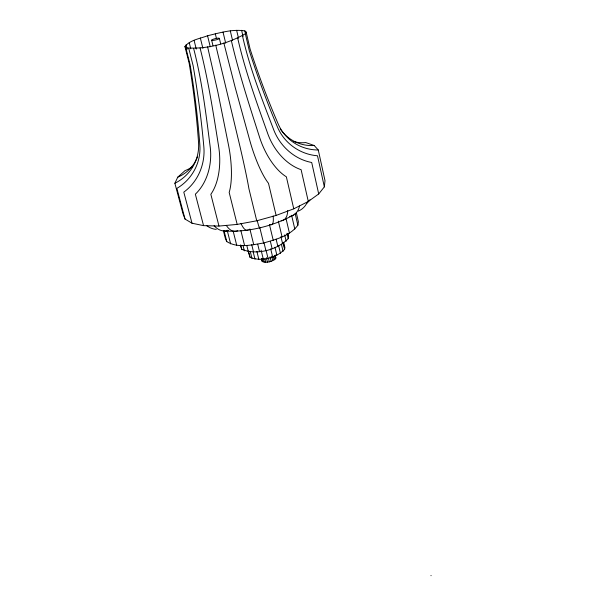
<?xml version="1.0" encoding="UTF-8"?>
<svg xmlns="http://www.w3.org/2000/svg" width="606" height="606" viewBox="0 0 606 606"><rect width="100%" height="100%" fill="white"/><g stroke="black" fill="none" stroke-linecap="round" stroke-linejoin="round"><path stroke-width="0.91" d="M197.458 156.969A44.268 39.791 43.1 0 1 177.747 177.194L174.876 183.27L182.936 213.532L185.035 219.061L192.004 223.213L203.555 225.637L218.978 226.068L237.173 224.417L256.739 220.789L276.116 215.441L293.758 208.82L308.295 201.465L318.703 193.958L324.346 186.868L325.013 180.686L318.279 149.993L314.196 145.508A44.435 40.92 -64.8 0 1 280.207 128.926M223.326 230.469L225.394 238.59L226.795 241.605C237.726 248.415 251.657 244.922 263.557 242.998C275.798 239.476 289.91 236.022 297.864 225.243L298.402 221.773L296.311 212.683M240.347 245.536L241.786 249.331C256.755 255.452 277.018 250.073 288.214 238.658L288.615 236.325L287.986 233.636M248.187 251.399L250.043 257.3C261.163 261.974 276.336 257.951 284.6 249.361L284.911 247.581L283.669 242.324M261.519 259.08L262.269 261.451C266.617 263.292 272.541 261.724 275.76 258.361L275.253 254.997M261.951 260.845L262.11 260.133M431.002 575.7L431.055 575.48M184.921 46.495L185.83 47.776C206.085 49.578 227.765 43.837 245.347 33.747L246.142 32.065L244.847 30.891C232.31 28.929 219.675 32.883 207.555 35.746C199.957 38.693 190.276 39.844 184.921 46.495L189.178 63.365A1055.887 800.715 35.6 0 1 198.556 142.66A44.942 43.124 14.1 0 1 174.876 183.27M177.747 177.194L185.072 170.597A43.571 34.216 56.6 0 0 192.458 166.544M293.577 215.024C272.473 226.409 248.127 232.378 224.122 231.03M314.196 145.508L305.742 142.554A43.73 35.921 -81.2 0 1 293.766 141.516M287.395 234.386L288.615 236.325M275.556 257.05L275.897 257.648M185.035 219.061L176.869 188.39A45.465 43.829 -45.8 0 0 199.859 145.137A1561.132 1101.693 16 0 0 190.11 64.744L185.83 47.776M192.004 223.213L183.792 192.132A46.298 41.049 -76.4 0 0 203.843 146.849A3338.848 1766.793 4.7 0 0 193.087 65.554L188.792 48.48M203.555 225.637L195.352 194.178A47.056 35.012 -87.9 0 0 210.29 147.644C206.025 114.436 202.109 81.015 193.647 48.563M218.978 226.068L210.843 194.299A47.647 25.982 85.6 0 0 218.789 147.447C213.479 114.148 208.434 80.704 200.063 47.995M227.152 230.159L230.636 243.877M224.015 230.704L226.795 241.605M186.087 44.746L187.201 49.154M240.665 244.854L241.786 249.331M189.231 42.647L190.769 48.798M233.189 231.28L236.704 245.225M248.513 251.164L250.043 257.3M246.793 245.43L248.369 251.763M194.087 40.352L196.268 49.094M240.885 230.651L244.597 245.544M243.014 245.445L244.362 250.854M237.173 224.417L229.166 192.42A48.041 14.574 80.9 0 0 228.742 146.266L217.781 91.657L207.608 46.821M251.74 244.733L253.528 251.982M200.336 37.996L202.927 48.457M253.24 252.096L254.982 259.156M250.24 251.422L251.982 258.459M262.178 258.376L263.049 261.906M207.555 35.746L210.259 46.776M261.625 258.807L262.269 261.451M257.717 244.233L259.497 251.505M256.876 251.384L258.83 259.338M249.869 228.962L253.77 244.786M215.736 45.109L239.423 144.167A48.2 1.788 76.9 0 1 248.907 188.663L256.739 220.789M259.701 227.144L263.557 242.998M266.375 257.694L267.451 262.125M211.645 40.193L212.986 45.708M264.86 258.717L265.731 262.254M263.36 258.648L264.224 262.186M261.095 250.142L263.262 258.997M270.693 248.877L272.624 256.853M219.364 38.375A3.969 0.704 -13.6 0 1 213.607 40.36A3.969 0.704 -13.6 0 1 213.539 39.125A3.969 0.704 -13.6 0 1 219.364 38.375L220.698 43.89M271.662 256.224L272.73 260.648M270.003 256.861L271.079 261.292M215.289 33.739L216.403 38.337M268.413 258.254L269.276 261.8M266.034 250.172L267.973 258.148M264.072 243.074L265.845 250.354M274.965 247.225L276.881 255.202M269.42 224.455L273.23 240.309M223.031 32.103L225.682 43.14M275.116 255.709L275.76 258.361M223.849 42.996L235.219 87.567L250.036 141.312A48.109 11.173 73 0 0 268.496 183.315L276.116 215.441M274.298 255.588L275.154 259.133M270.359 241.332L272.109 248.611M273.268 256.368L274.124 259.913M231.356 40.625C238.976 73.561 249.513 105.732 259.785 137.91A47.776 23.058 68.5 0 0 286.358 176.808L293.758 208.82M278.548 245.354L280.449 253.308M276.109 239.128L277.851 246.4M237.711 38.178C245.127 70.955 256.739 102.596 267.958 134.221A47.23 32.807 62.7 0 0 301.106 169.68L308.295 201.465M278.321 221.099L282.07 236.923M283.396 243.468L284.017 246.089M283.138 243.211L284.6 249.361M280.926 236.628L282.654 243.885M281.404 244.263L283.078 251.316M230.303 30.929L232.59 40.549M285.941 218.198L289.433 233.098M241.597 30.3L243.044 36.481M242.483 35.83C249.71 68.357 262.087 99.467 273.988 130.51A46.51 39.693 53.1 0 0 311.704 162.484L318.703 193.958M286.941 233.257L288.214 238.658M236.635 30.315L238.499 38.216M284.691 234.908L286.183 241.241M246.142 32.065L250.096 49.033A1142.159 866.012 -57.4 0 0 278.237 124.086A45.033 43.617 -27.9 0 0 318.279 149.993M244.847 30.891L245.68 34.444M245.347 33.747L249.331 50.813A1793.351 1210.856 -39.7 0 0 277.472 127.055A45.67 43.374 31.2 0 0 317.499 155.772L324.346 186.868M295.114 213.35L297.864 225.243M291.607 215.304L294.819 229.106M259.633 227.78A25.088 0.879 77 0 1 257.149 220.417M273.139 216.009A25.066 5.522 72.3 0 1 270.859 224.674M216.251 229.379A24.657 21.096 -72.6 0 1 206.532 225.508M228.545 230.538A24.831 17.71 -85 0 1 214.085 225.667M237.658 230.818A24.967 12.968 87.4 0 1 226.28 225.341M248.286 229.879A25.051 7.219 81.8 0 1 240.991 223.417M287.729 210.532A24.99 11.484 67 0 1 281.131 220.796M299.546 205.949A24.869 16.536 60.1 0 1 289.676 216.448M307.234 202.275A24.71 20.309 49.5 0 1 298.357 211.1M309.954 199.783A24.52 22.581 28.8 0 1 306.81 203.283"/></g></svg>
